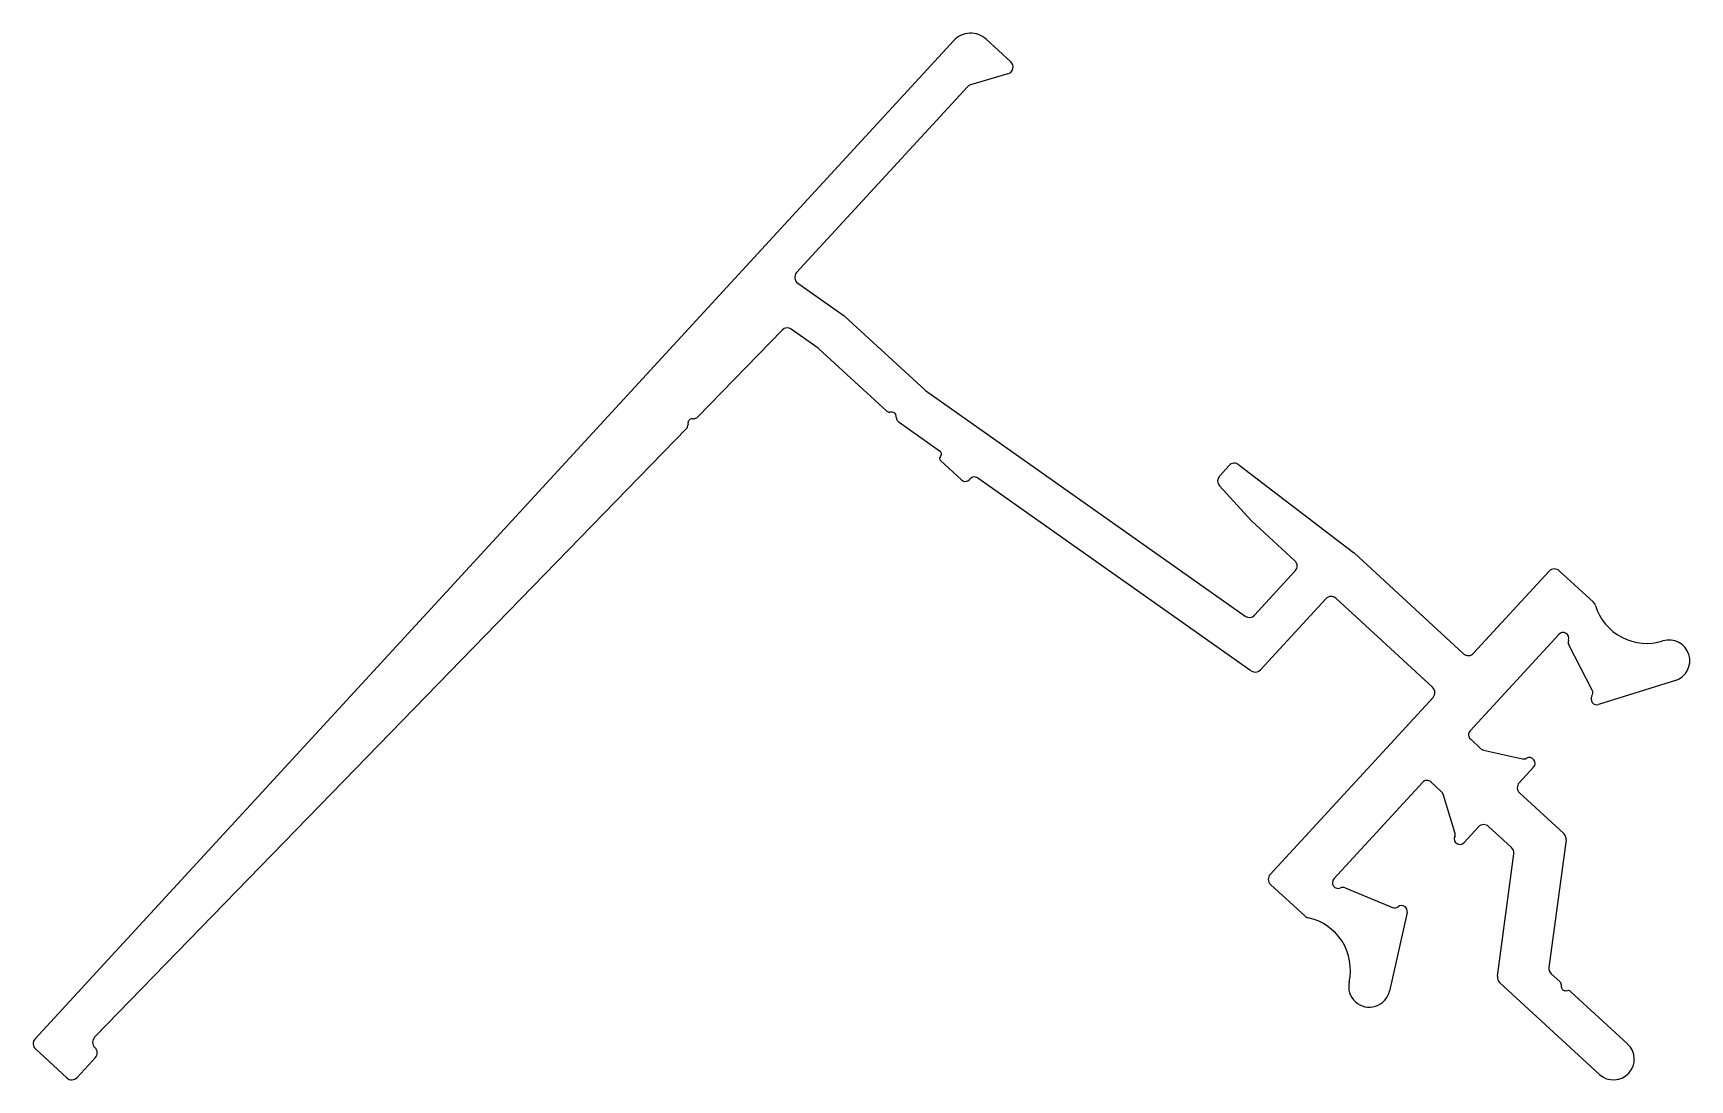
# Model space of a CAD drawing. Header units: inches. Extents: x -26 to 32, y 0.9 to 37.7.
import ezdxf

# ---------------------------------------------------------------- set-up
doc = ezdxf.new("R2010")
doc.units = ezdxf.units.IN
doc.header["$MEASUREMENT"] = 0
doc.layers.add('BEAD', color=152, linetype='Continuous')

msp = doc.modelspace()

# ---------------------------------------------------------------- linework, layer by layer
at = {"layer": 'BEAD', "color": 7, "lineweight": -2}
for p, q in [((-25.975, 2.383), (6.233, 37.397)), ((7.363, 37.444), (8.227, 36.65)), ((8.128, 36.226), (6.821, 35.841)), ((6.707, 35.771), (0.719, 29.261)), ((0.759, 28.888), (2.389, 27.737)), ((2.414, 27.717), (5.212, 25.142)), ((0.213, 27.24), (-2.747, 24.194)), ((1.476, 26.606), (0.536, 27.27)), ((3.879, 24.399), (1.501, 26.586)), ((5.237, 25.122), (16.445, 17.209)), ((-3.086, 23.98), (-3.085, 23.931)), ((-2.889, 24.133), (-2.938, 24.132)), ((4.058, 24.362), (3.987, 24.359)), ((4.217, 24.148), (4.214, 24.218)), ((4.319, 23.994), (4.265, 24.044)), ((5.762, 22.975), (4.319, 23.994)), ((-3.143, 23.787), (-23.886, 2.44)), ((5.76, 22.806), (5.778, 22.826)), ((6.502, 21.988), (5.766, 22.665)), ((15.544, 22.12), (15.883, 22.489)), ((16.219, 22.519), (20.244, 19.438)), ((6.808, 22.025), (6.784, 22)), ((16.649, 15.29), (7.07, 22.053)), ((16.652, 20.567), (15.543, 21.782)), ((18.189, 19.152), (16.667, 20.552)), ((20.261, 19.424), (24.1, 15.892)), ((16.773, 17.244), (18.203, 18.799)), ((24.454, 15.907), (27.099, 18.783)), ((27.453, 18.798), (28.654, 17.693)), ((19.272, 17.82), (16.978, 15.325)), ((23.017, 14.714), (19.626, 17.834)), ((27.442, 16.57), (24.327, 13.184)), ((28.611, 14.61), (27.787, 16.201)), ((31.525, 14.954), (28.831, 14.11)), ((17.321, 8.152), (23.032, 14.361)), ((24.339, 12.902), (24.711, 12.56)), ((24.804, 12.511), (26.171, 12.205)), ((26.556, 11.914), (26.049, 11.363)), ((22.669, 11.381), (19.554, 7.996)), ((23.323, 11.051), (22.951, 11.393)), ((23.798, 9.626), (23.38, 10.962)), ((26.064, 11.01), (27.613, 9.584)), ((24.627, 9.818), (24.12, 9.267)), ((25.782, 9.095), (24.98, 9.832)), ((27.692, 9.367), (27.093, 4.885)), ((25.286, 4.577), (25.861, 8.877)), ((18.537, 6.694), (17.335, 7.799)), ((19.95, 7.683), (21.605, 6.994)), ((22.122, 6.816), (21.505, 4.061)), ((27.172, 4.668), (27.473, 4.391)), ((28.869, 1.137), (25.365, 4.36)), ((27.521, 4.287), (27.524, 4.216)), ((27.68, 4.073), (27.751, 4.076)), ((27.858, 4.036), (29.85, 2.204)), ((-24.857, 1.014), (-25.961, 2.03)), ((-23.876, 2.082), (-23.875, 2.081)), ((-23.86, 1.728), (-24.503, 1.029))]:
    msp.add_line(p, q, dxfattribs=at)
for centre, radius, start, end in [((6.822, 36.855), 0.8, 47.38996, 137.39004), ((6.822, 36.855), 0.8, 47.38996, 137.39004), ((8.057, 36.466), 0.25, 286.39003, 47.39), ((6.891, 35.601), 0.25, 106.39003, 137.39), ((0.903, 29.092), 0.25, 137.39, 234.77647), ((0.392, 27.066), 0.25, 54.77647, 135.82084), ((2.245, 27.533), 0.25, 47.39, 54.77647), ((1.332, 26.402), 0.25, 47.39, 54.77647), ((5.382, 25.326), 0.25, 227.39, 234.77646), ((3.981, 24.509), 0.15, 227.39, 272.39), ((-3.288, 23.928), 0.203, 315.82084, 0.82076), ((-2.936, 23.982), 0.15, 135.82076, 180.82076), ((-2.936, 23.982), 0.15, 90.82076, 135.82076), ((-2.892, 24.336), 0.203, 270.82076, 315.82084), ((4.064, 24.212), 0.15, 2.39, 92.39), ((4.367, 24.154), 0.15, 182.39, 227.39), ((5.834, 22.738), 0.1, 137.39, 227.39), ((5.704, 22.894), 0.1, 317.39, 54.77646), ((6.955, 21.89), 0.2, 54.77646, 137.39), ((15.728, 21.951), 0.25, 137.39, 222.39), ((16.067, 22.32), 0.25, 52.56937, 137.39), ((6.637, 22.135), 0.2, 227.39, 317.39), ((16.837, 20.736), 0.25, 222.39, 227.39), ((20.092, 19.24), 0.25, 47.39, 52.56937), ((18.019, 18.968), 0.25, 317.39, 47.39), ((27.283, 18.614), 0.25, 47.39, 137.39), ((19.456, 17.65), 0.25, 47.39, 137.39), ((28.485, 17.509), 0.25, 17.14729, 47.39), ((30.527, 18.139), 1.888, 197.14729, 287.39001), ((16.589, 17.414), 0.25, 234.77646, 317.39), ((27.589, 16.435), 0.2, 339.73716, 137.39), ((27.967, 16.295), 0.203, 159.73716, 207.38999), ((31.308, 15.646), 0.725, 287.39001, 107.39001), ((24.27, 16.076), 0.25, 227.39, 317.39), ((16.794, 15.494), 0.25, 234.77646, 317.39), ((22.848, 14.53), 0.25, 317.39, 47.39), ((28.431, 14.517), 0.203, 327.65289, 27.38999), ((28.771, 14.301), 0.2, 147.65289, 287.39002), ((24.475, 13.049), 0.2, 137.38996, 227.39004), ((24.849, 12.709), 0.203, 227.39, 257.38999), ((26.215, 12.403), 0.203, 257.38999, 298.62745), ((26.408, 12.05), 0.2, 317.39, 118.62745), ((22.816, 11.246), 0.2, 47.38996, 137.39004), ((23.186, 10.901), 0.203, 17.39001, 47.39), ((26.233, 11.194), 0.25, 137.39, 227.39), ((24.811, 9.648), 0.25, 47.39, 137.39), ((23.973, 9.402), 0.2, 156.15255, 317.39), ((23.604, 9.565), 0.203, 336.15255, 17.39001), ((27.444, 9.4), 0.25, 352.39, 47.39), ((25.613, 8.911), 0.25, 352.39, 47.39), ((17.505, 7.983), 0.25, 137.39, 227.39), ((19.702, 7.86), 0.2, 137.39, 295.04284), ((19.872, 7.495), 0.203, 67.39001, 115.04284), ((21.683, 7.181), 0.203, 247.39001, 307.12711), ((21.926, 6.86), 0.2, 347.38998, 127.12711), ((18.706, 6.878), 0.25, 227.39, 257.63271), ((18.248, 4.79), 1.888, 347.38999, 77.63271), ((27.341, 4.852), 0.25, 172.39, 227.39), ((20.798, 4.22), 0.725, 167.38999, 347.38999), ((25.534, 4.544), 0.25, 172.39, 227.39), ((27.371, 4.281), 0.15, 2.39, 47.39), ((27.674, 4.223), 0.15, 182.39, 272.39), ((27.757, 3.926), 0.15, 47.39, 92.39), ((-25.791, 2.214), 0.25, 137.39, 227.39), ((-23.707, 2.266), 0.25, 135.82084, 227.39), ((-24.044, 1.897), 0.25, 317.39, 47.39), ((29.359, 1.67), 0.725, 227.39, 47.39), ((-24.687, 1.198), 0.25, 227.39, 317.39004)]:
    msp.add_arc(centre, radius, start, end, dxfattribs=at)

doc.saveas('drawing.dxf')
